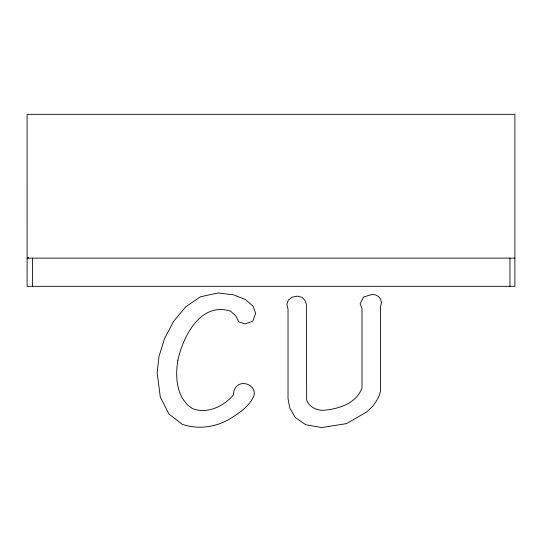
<?xml version="1.0" encoding="UTF-8"?>
<svg xmlns="http://www.w3.org/2000/svg" width="542" height="542" viewBox="0 0 542 542"><rect width="100%" height="100%" fill="white"/><g stroke="black" fill="none" stroke-linecap="round" stroke-linejoin="round"><path stroke-width="0.81" d="M28.733 257.646L27.114 258.127L27.1 286.325L514.893 286.325L514.893 114.328L27.1 114.328L27.114 258.127L514.9 258.127M509.975 258.127L509.975 286.325M32.452 258.127L32.452 286.325M381.399 302.632L380.531 306.86L380.531 390.802L379.556 394.922L376.792 400.504L372.456 406.581L366.758 411.947L346.48 423.607L321.752 427.563L305.756 424.745L295.404 417.638L289.814 408.262L288.026 398.607L288.026 309.143L286.887 304.258L288.351 300.085L291.989 297.212L297.246 296.128L302.233 297.429L305.051 300.519L306.352 304.367L306.677 400.125C309.048 406.669 315.952 410.172 322.619 410.321C337.842 409.312 356.453 403.743 361.988 387.876L361.988 308.384L360.145 303.825L363.56 296.996L372.401 294.394L375.653 294.936L378.526 296.508L380.586 299.055L381.399 302.632M177.898 360.166C174.971 377.164 176.455 398.661 192.593 408.641C207.22 414.291 223.629 406.405 233.263 395.138L233.859 391.128L235.485 387.442L238.629 384.725C246.678 380.572 257.829 388.363 253.216 397.415C248.012 407.631 237.945 413.803 228.541 419.704C214.341 427.408 197.715 429.61 182.295 424.311L169.009 414.115L160.276 396.927L157.133 372.584L159.03 356.263L164.558 338.581L173.508 321.501L185.601 306.914L200.513 296.779L217.972 292.985L233.534 294.828L245.357 299.543L252.999 306.047L255.709 313.262L252.782 321.176L245.194 323.892L238.846 321.934L235.865 315.972L230.716 311.257C200.784 301.393 183.094 336.257 177.898 360.166"/></g></svg>
